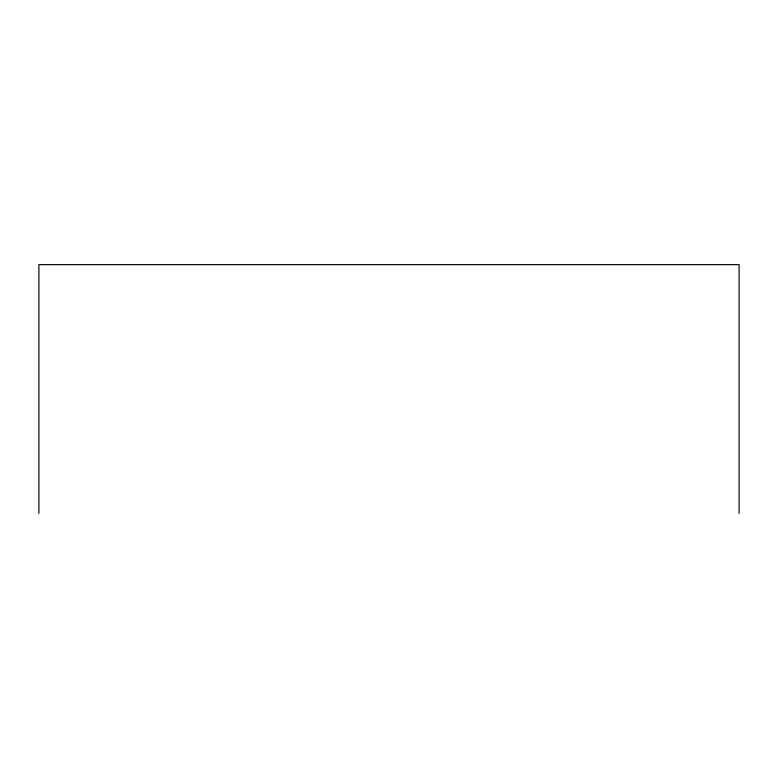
<?xml version="1.0" encoding="UTF-8"?>
<svg xmlns="http://www.w3.org/2000/svg" width="778" height="778" viewBox="0 0 778 778"><rect width="100%" height="100%" fill="white"/><g stroke="black" fill="none" stroke-linecap="round" stroke-linejoin="round"><path stroke-width="1.17" d="M739.1 513.354L739.1 264.646L38.9 264.646L38.9 513.354"/></g></svg>
